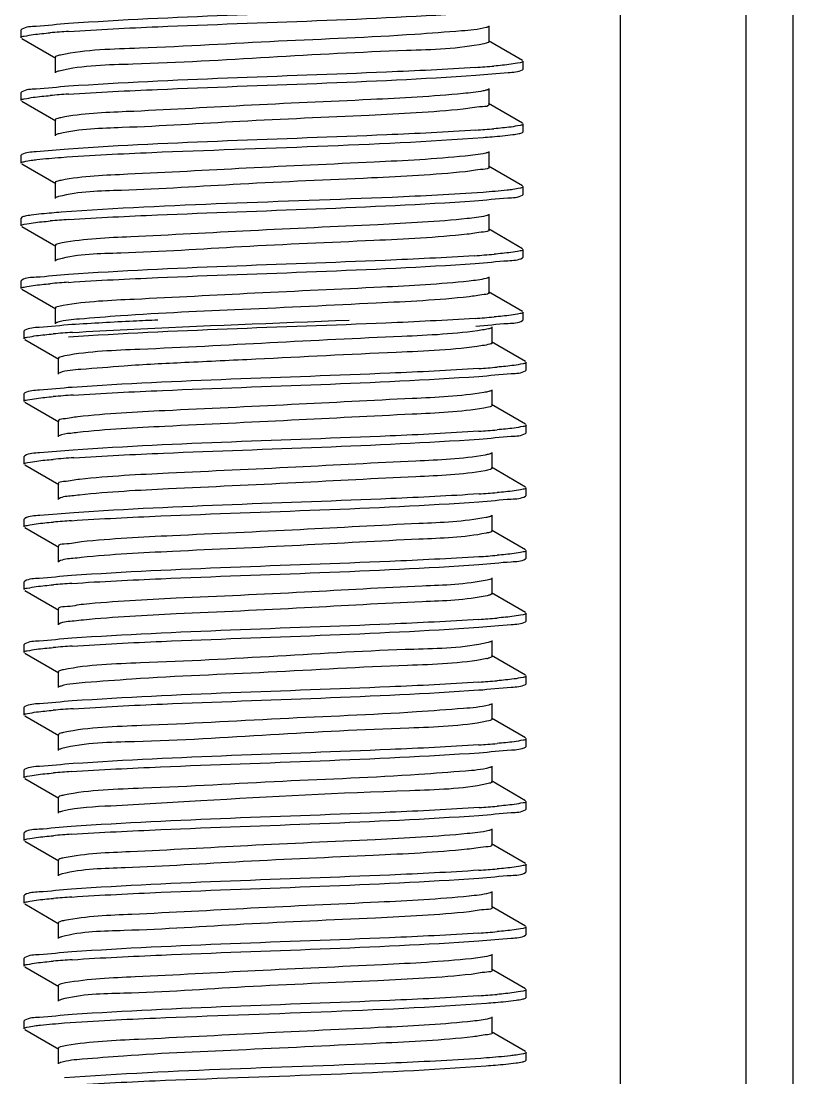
# Model space of a CAD drawing. Extents: x 27938 to 650306, y -92720 to 1524912.
# Drawn here: x 294528.9 to 294821.8, y 846219.4 to 846620.6 of the extents above; entities that cross this region are included whole.
import ezdxf

# ---------------------------------------------------------------- set-up
doc = ezdxf.new("R2010")
doc.units = 0
doc.header["$LTSCALE"] = 1000
doc.header["$MEASUREMENT"] = 0

msp = doc.modelspace()

# ---------------------------------------------------------------- linework, layer by layer
at = {"linetype": 'Continuous'}
for p, q in [((294756.27, 847691.77), (294756.27, 842950.74)), ((294803.9, 847691.77), (294803.9, 842950.74)), ((294821.76, 847691.77), (294821.76, 842950.74)), ((294529.09, 846617.53), (294528.86, 846617.27)), ((294528.86, 846614.29), (294528.86, 846617.27)), ((294528.86, 846614.29), (294528.86, 846617.27)), ((294706.48, 846612.81), (294706.48, 846618.76)), ((294529.09, 846614.03), (294542.01, 846606.55)), ((294719.14, 846605.63), (294706.22, 846613.11)), ((294705.36, 846612.18), (294704.47, 846611.97)), ((294541.75, 846606.85), (294541.75, 846600.9)), ((294719.37, 846602.39), (294719.37, 846605.37)), ((294719.37, 846602.39), (294719.37, 846605.37)), ((294719.14, 846602.13), (294719.37, 846602.39)), ((294529.09, 846593.72), (294528.86, 846593.46)), ((294528.86, 846590.48), (294528.86, 846593.46)), ((294528.86, 846590.48), (294528.86, 846593.46)), ((294706.48, 846588.99), (294706.48, 846594.95)), ((294529.09, 846590.22), (294542.01, 846582.74)), ((294719.14, 846581.81), (294706.22, 846589.3)), ((294541.75, 846583.04), (294541.75, 846577.09)), ((294719.37, 846578.58), (294719.37, 846581.55)), ((294719.14, 846578.31), (294719.37, 846578.58)), ((294529.09, 846569.91), (294528.86, 846569.65)), ((294528.86, 846566.67), (294528.86, 846569.65)), ((294528.86, 846566.67), (294528.86, 846569.65)), ((294706.48, 846565.18), (294706.48, 846571.13)), ((294529.09, 846566.41), (294542.01, 846558.93)), ((294719.14, 846558), (294706.22, 846565.48)), ((294541.75, 846559.23), (294541.75, 846553.27)), ((294719.37, 846554.76), (294719.37, 846557.74)), ((294719.37, 846554.76), (294719.37, 846557.74)), ((294719.14, 846554.5), (294719.37, 846554.76)), ((294529.09, 846546.09), (294528.86, 846545.83)), ((294528.86, 846542.86), (294528.86, 846545.83)), ((294528.86, 846542.86), (294528.86, 846545.83)), ((294706.48, 846541.37), (294706.48, 846547.32)), ((294529.09, 846542.6), (294542.01, 846535.11)), ((294719.14, 846534.19), (294706.22, 846541.67)), ((294541.75, 846535.42), (294541.75, 846529.46)), ((294719.37, 846530.95), (294719.37, 846533.93)), ((294719.37, 846530.95), (294719.37, 846533.93)), ((294719.14, 846530.69), (294719.37, 846530.95)), ((294529.09, 846522.28), (294528.86, 846522.02)), ((294528.86, 846519.04), (294528.86, 846522.02)), ((294528.86, 846519.04), (294528.86, 846522.02)), ((294706.48, 846517.56), (294706.48, 846523.51)), ((294529.09, 846518.78), (294542.01, 846511.3)), ((294719.14, 846510.37), (294706.22, 846517.86)), ((294541.75, 846511.6), (294541.75, 846505.65)), ((294719.37, 846507.14), (294719.37, 846510.11)), ((294719.37, 846507.14), (294719.37, 846510.11)), ((294707.67, 846498.5), (294707.67, 846504.46)), ((294719.14, 846506.88), (294719.37, 846507.14)), ((294530.28, 846503.23), (294530.05, 846502.97)), ((294530.05, 846499.99), (294530.05, 846502.97)), ((294530.05, 846499.99), (294530.05, 846502.97)), ((294530.28, 846499.73), (294543.2, 846492.25)), ((294720.33, 846491.32), (294707.41, 846498.81)), ((294542.94, 846492.55), (294542.94, 846486.6)), ((294720.56, 846488.09), (294720.56, 846491.06)), ((294720.56, 846488.09), (294720.56, 846491.06)), ((294543.53, 846487.05), (294543.2, 846486.9)), ((294720.33, 846487.83), (294720.56, 846488.09)), ((294707.67, 846474.69), (294707.67, 846480.64)), ((294530.28, 846479.42), (294530.05, 846479.16)), ((294530.05, 846476.18), (294530.05, 846479.16)), ((294530.05, 846476.18), (294530.05, 846479.16)), ((294530.28, 846475.92), (294543.2, 846468.44)), ((294720.33, 846467.51), (294707.41, 846474.99)), ((294542.94, 846468.74), (294542.94, 846462.78)), ((294720.33, 846464.01), (294720.56, 846464.27)), ((294720.56, 846464.27), (294720.56, 846467.25)), ((294720.56, 846464.27), (294720.56, 846467.25)), ((294707.67, 846450.88), (294707.67, 846456.83)), ((294530.28, 846455.6), (294530.05, 846455.34)), ((294530.05, 846452.37), (294530.05, 846455.34)), ((294530.05, 846452.37), (294530.05, 846455.34)), ((294530.28, 846452.11), (294543.2, 846444.62)), ((294720.33, 846443.7), (294707.41, 846451.18)), ((294542.94, 846444.93), (294542.94, 846438.97)), ((294720.33, 846440.2), (294720.56, 846440.46)), ((294720.56, 846440.46), (294720.56, 846443.44)), ((294720.56, 846440.46), (294720.56, 846443.44)), ((294707.67, 846427.07), (294707.67, 846433.02)), ((294530.28, 846431.79), (294530.05, 846431.53)), ((294530.05, 846428.55), (294530.05, 846431.53)), ((294530.05, 846428.55), (294530.05, 846431.53)), ((294530.28, 846428.29), (294543.2, 846420.81)), ((294720.33, 846419.88), (294707.41, 846427.37)), ((294542.94, 846421.11), (294542.94, 846415.16)), ((294720.33, 846416.39), (294720.56, 846416.65)), ((294720.56, 846416.65), (294720.56, 846419.62)), ((294720.56, 846416.65), (294720.56, 846419.62)), ((294530.28, 846407.98), (294530.05, 846407.72)), ((294707.67, 846403.25), (294707.67, 846409.21)), ((294530.05, 846404.74), (294530.05, 846407.72)), ((294530.05, 846404.74), (294530.05, 846407.72)), ((294530.28, 846404.48), (294543.2, 846397)), ((294720.33, 846396.07), (294707.41, 846403.55)), ((294542.94, 846397.3), (294542.94, 846391.35)), ((294720.33, 846392.57), (294720.56, 846392.83)), ((294720.56, 846392.83), (294720.56, 846395.81)), ((294720.56, 846392.83), (294720.56, 846395.81)), ((294530.28, 846384.17), (294530.05, 846383.91)), ((294530.05, 846380.93), (294530.05, 846383.91)), ((294530.05, 846380.93), (294530.05, 846383.91)), ((294707.67, 846379.44), (294707.67, 846385.39)), ((294530.28, 846380.67), (294543.2, 846373.19)), ((294720.33, 846372.26), (294707.41, 846379.74)), ((294542.94, 846373.49), (294542.94, 846367.53)), ((294720.56, 846369.02), (294720.56, 846372)), ((294720.56, 846369.02), (294720.56, 846372)), ((294720.33, 846368.76), (294720.56, 846369.02)), ((294530.28, 846360.35), (294530.05, 846360.09)), ((294530.05, 846357.12), (294530.05, 846360.09)), ((294530.05, 846357.12), (294530.05, 846360.09)), ((294707.67, 846355.63), (294707.67, 846361.58)), ((294530.28, 846356.85), (294543.2, 846349.37)), ((294720.33, 846348.45), (294707.41, 846355.93)), ((294706.37, 846354.95), (294705.63, 846354.78)), ((294542.94, 846349.67), (294542.94, 846343.72)), ((294720.56, 846345.21), (294720.56, 846348.19)), ((294720.56, 846345.21), (294720.56, 846348.19)), ((294720.33, 846344.95), (294720.56, 846345.21)), ((294530.28, 846336.54), (294530.05, 846336.28)), ((294530.05, 846333.3), (294530.05, 846336.28)), ((294530.05, 846333.3), (294530.05, 846336.28)), ((294707.67, 846331.81), (294707.67, 846337.77)), ((294530.28, 846333.04), (294543.2, 846325.56)), ((294720.33, 846324.63), (294707.41, 846332.12)), ((294706.65, 846331.22), (294705.67, 846330.98)), ((294542.94, 846325.86), (294542.94, 846319.91)), ((294720.56, 846321.4), (294720.56, 846324.37)), ((294720.56, 846321.4), (294720.56, 846324.37)), ((294720.33, 846321.14), (294720.56, 846321.4)), ((294530.28, 846312.73), (294530.05, 846312.47)), ((294530.05, 846309.49), (294530.05, 846312.47)), ((294530.05, 846309.49), (294530.05, 846312.47)), ((294707.67, 846308), (294707.67, 846313.95)), ((294530.28, 846309.23), (294543.2, 846301.75)), ((294720.33, 846300.82), (294707.41, 846308.3)), ((294542.94, 846302.05), (294542.94, 846296.1)), ((294720.56, 846297.58), (294720.56, 846300.56)), ((294720.56, 846297.58), (294720.56, 846300.56)), ((294720.33, 846297.32), (294720.56, 846297.58)), ((294530.28, 846288.91), (294530.05, 846288.65)), ((294530.05, 846285.68), (294530.05, 846288.65)), ((294530.05, 846285.68), (294530.05, 846288.65)), ((294707.67, 846284.19), (294707.67, 846290.14)), ((294530.28, 846285.42), (294543.2, 846277.93)), ((294720.33, 846277.01), (294707.41, 846284.49)), ((294542.94, 846278.24), (294542.94, 846272.28)), ((294720.56, 846273.77), (294720.56, 846276.75)), ((294720.33, 846273.51), (294720.56, 846273.77)), ((294530.28, 846265.1), (294530.05, 846264.84)), ((294530.05, 846261.86), (294530.05, 846264.84)), ((294530.05, 846261.86), (294530.05, 846264.84)), ((294707.67, 846260.38), (294707.67, 846266.33)), ((294530.28, 846261.6), (294543.2, 846254.12)), ((294720.33, 846253.2), (294707.41, 846260.68)), ((294542.94, 846254.42), (294542.94, 846248.47)), ((294720.56, 846249.96), (294720.56, 846252.93)), ((294720.56, 846249.96), (294720.56, 846252.93)), ((294720.33, 846249.7), (294720.56, 846249.96)), ((294530.28, 846241.29), (294530.05, 846241.03)), ((294530.05, 846238.05), (294530.05, 846241.03)), ((294530.05, 846238.05), (294530.05, 846241.03)), ((294707.67, 846236.56), (294707.67, 846242.52)), ((294530.28, 846237.79), (294543.2, 846230.31)), ((294720.33, 846229.38), (294707.41, 846236.86)), ((294542.94, 846230.61), (294542.94, 846224.66)), ((294720.56, 846226.15), (294720.56, 846229.12)), ((294720.56, 846226.15), (294720.56, 846229.12)), ((294720.33, 846225.88), (294720.56, 846226.15))]:
    msp.add_line(p, q, dxfattribs=at)
for centre, radius, start, end in [((294574.23, 846207.86), 409.72, 93.8311, 94.8034), ((294674.03, 847011.51), 409.43, 273.8314, 274.8049), ((294574.14, 846185.17), 408.59, 93.8387, 94.8036), ((294674.13, 846986.35), 408.07, 273.8418, 274.8039), ((294574.24, 846136.22), 409.92, 93.8298, 94.8034), ((294673.48, 846946.91), 416.29, 273.7844, 274.8062), ((294574.26, 846112.15), 410.18, 93.8281, 94.8033), ((294673.8, 846919.03), 412.21, 273.8119, 274.8058), ((294575.72, 846089.85), 413.44, 93.8035, 94.806), ((294675.16, 846897.9), 410.12, 273.8286, 274.8032), ((294576.08, 846061.51), 417.98, 93.7736, 94.806), ((294675.19, 846873.67), 409.71, 273.8314, 274.8033), ((294576.51, 846032.26), 423.44, 93.7393, 94.8049), ((294675.31, 846848.46), 408.3, 273.8406, 274.8036), ((294575.31, 846023.44), 408.39, 93.8392, 94.8043), ((294675.26, 846825.21), 408.86, 273.8369, 274.8034), ((294575.46, 845997.84), 410.18, 93.826, 94.8054), ((294675.18, 846802.36), 409.83, 273.8305, 274.8033), ((294575.7, 845970.91), 413.31, 93.8044, 94.806), ((294701.94, 846396.35), 18.14, 281.5383, 283.132), ((294675.16, 846778.84), 410.12, 273.8286, 274.8032), ((294576.06, 845942.61), 417.82, 93.7747, 94.806), ((294675.19, 846754.63), 409.73, 273.8312, 274.8033), ((294575.22, 845929.32), 407.26, 93.8482, 94.803), ((294675.44, 846727.75), 406.65, 273.8518, 274.8032), ((294575.31, 845904.42), 408.35, 93.8395, 94.8043), ((294675.26, 846706.1), 408.82, 273.8372, 274.8034), ((294575.45, 845878.86), 410.1, 93.8265, 94.8053), ((294675.19, 846683.28), 409.81, 273.8306, 274.8033), ((294575.7, 845851.97), 413.19, 93.8052, 94.806), ((294675.16, 846659.77), 410.12, 273.8286, 274.8032)]:
    msp.add_arc(centre, radius, start, end, dxfattribs=at)
for points, knots in [([(294701.21, 846626.8), (294689.93, 846626.03), (294638.49, 846623.56), (294586.98, 846622.37), (294546.88, 846619.64)], [0, 0, 0, 0, 0.219594, 1, 1, 1, 1]), ([(294546.85, 846616.66), (294558.13, 846617.43), (294609.64, 846619.91), (294661.21, 846621.1), (294701.38, 846623.83)], [0, 0, 0, 0, 0.219208, 1, 1, 1, 1]), ([(294546.88, 846619.64), (294542.76, 846619.36), (294536.99, 846618.56), (294530.7, 846618.45), (294529.09, 846617.53)], [0, 0, 0, 0, 0.690341, 1, 1, 1, 1]), ([(294705.36, 846618.13), (294702.33, 846617.29), (294693.21, 846616.64), (294667.04, 846614.57), (294626.15, 846613.14), (294581.47, 846610.33), (294553.64, 846609.73), (294543.83, 846607.71)], [0, 0, 0, 0, 0.058162, 0.168071, 0.487811, 0.814464, 1, 1, 1, 1]), ([(294706.22, 846618.46), (294706.1, 846618.39), (294705.82, 846618.27), (294705.53, 846618.18), (294705.36, 846618.13)], [0, 0, 0, 0, 0.42353, 1, 1, 1, 1]), ([(294528.86, 846614.29), (294528.86, 846614.73), (294531.15, 846615.01), (294532.31, 846615.33), (294533.46, 846615.48)], [0, 0, 0, 0, 0.271514, 1, 1, 1, 1]), ([(294706.47, 846612.81), (294706.47, 846612.67), (294706.03, 846612.36), (294705.64, 846612.26), (294705.36, 846612.18)], [0, 0, 0, 0, 0.319016, 1, 1, 1, 1]), ([(294704.47, 846611.97), (294694.85, 846609.95), (294667.44, 846609.32), (294623.1, 846606.87), (294579.28, 846604.15), (294552.4, 846603.82), (294543.28, 846601.63)], [0, 0, 0, 0, 0.182454, 0.505768, 0.82583, 1, 1, 1, 1]), ([(294543.83, 846607.71), (294543.31, 846607.6), (294542.69, 846607.46), (294541.76, 846607.08), (294541.76, 846606.85)], [0, 0, 0, 0, 0.705828, 1, 1, 1, 1]), ([(294719.37, 846605.37), (294719.37, 846604.93), (294717.1, 846604.65), (294715.95, 846604.34), (294714.8, 846604.19)], [0, 0, 0, 0, 0.271621, 1, 1, 1, 1]), ([(294543.28, 846601.63), (294543.02, 846601.57), (294542.59, 846601.45), (294542.17, 846601.29), (294542.02, 846601.2)], [0, 0, 0, 0, 0.592579, 1, 1, 1, 1]), ([(294701.38, 846603), (294690.11, 846602.23), (294638.59, 846599.75), (294587.02, 846598.56), (294546.85, 846595.83)], [0, 0, 0, 0, 0.219216, 1, 1, 1, 1]), ([(294701.48, 846600.03), (294705.56, 846600.31), (294711.3, 846601.1), (294717.54, 846601.21), (294719.14, 846602.13)], [0, 0, 0, 0, 0.690201, 1, 1, 1, 1]), ([(294546.78, 846592.84), (294558.07, 846593.61), (294609.63, 846596.1), (294661.26, 846597.29), (294701.48, 846600.03)], [0, 0, 0, 0, 0.219139, 1, 1, 1, 1]), ([(294546.85, 846595.83), (294542.74, 846595.55), (294536.98, 846594.75), (294530.69, 846594.64), (294529.09, 846593.72)], [0, 0, 0, 0, 0.690313, 1, 1, 1, 1]), ([(294696.66, 846593.08), (294685.02, 846591.95), (294657.21, 846590.52), (294614.54, 846588.69), (294575.37, 846586.35), (294552.07, 846585.56), (294543.91, 846583.91)], [0, 0, 0, 0, 0.229419, 0.545629, 0.836777, 1, 1, 1, 1]), ([(294705.61, 846594.4), (294705.17, 846594.26), (294702.22, 846593.61), (294699.21, 846593.33), (294696.66, 846593.08)], [0, 0, 0, 0, 0.153018, 1, 1, 1, 1]), ([(294706.22, 846594.65), (294706.13, 846594.6), (294705.93, 846594.51), (294705.73, 846594.43), (294705.61, 846594.4)], [0, 0, 0, 0, 0.437488, 1, 1, 1, 1]), ([(294528.86, 846590.48), (294528.86, 846590.91), (294531.14, 846591.2), (294532.29, 846591.51), (294533.44, 846591.66)], [0, 0, 0, 0, 0.271573, 1, 1, 1, 1]), ([(294706.47, 846588.99), (294706.48, 846588.11), (294701.4, 846588.12), (294699.11, 846587.36), (294696.66, 846587.12)], [0, 0, 0, 0, 0.264916, 1, 1, 1, 1]), ([(294696.66, 846587.12), (294684.81, 846585.97), (294656.54, 846584.52), (294613.33, 846582.74), (294574.24, 846580.18), (294551.12, 846579.68), (294543.32, 846577.83)], [0, 0, 0, 0, 0.2326, 0.552547, 0.843546, 1, 1, 1, 1]), ([(294543.91, 846583.91), (294543.37, 846583.8), (294542.73, 846583.65), (294541.76, 846583.27), (294541.76, 846583.04)], [0, 0, 0, 0, 0.7068, 1, 1, 1, 1]), ([(294719.37, 846581.55), (294719.37, 846581.12), (294717.1, 846580.83), (294715.95, 846580.52), (294714.8, 846580.37)], [0, 0, 0, 0, 0.27162, 1, 1, 1, 1]), ([(294543.32, 846577.83), (294543.05, 846577.76), (294542.61, 846577.65), (294542.18, 846577.48), (294542.02, 846577.39)], [0, 0, 0, 0, 0.593817, 1, 1, 1, 1]), ([(294701.48, 846579.19), (294690.19, 846578.42), (294638.63, 846575.94), (294587, 846574.75), (294546.78, 846572.01)], [0, 0, 0, 0, 0.219057, 1, 1, 1, 1]), ([(294704.16, 846576.4), (294705.32, 846576.49), (294709.1, 846576.79), (294712.88, 846577.12), (294715.48, 846577.49)], [0, 0, 0, 0, 0.307408, 1, 1, 1, 1]), ([(294715.48, 846577.49), (294716.28, 846577.6), (294717.5, 846577.81), (294718.75, 846578.09), (294719.14, 846578.31)], [0, 0, 0, 0, 0.643328, 1, 1, 1, 1]), ([(294544, 846568.84), (294555.47, 846569.68), (294608.86, 846572.28), (294662.32, 846573.33), (294704.16, 846576.4)], [0, 0, 0, 0, 0.215175, 1, 1, 1, 1]), ([(294546.78, 846572.01), (294542.69, 846571.73), (294536.95, 846570.93), (294530.69, 846570.82), (294529.09, 846569.91)], [0, 0, 0, 0, 0.690243, 1, 1, 1, 1]), ([(294532.72, 846567.75), (294533.44, 846567.85), (294537.19, 846568.31), (294540.95, 846568.61), (294544, 846568.84)], [0, 0, 0, 0, 0.191294, 1, 1, 1, 1]), ([(294697.43, 846569.34), (294685.93, 846568.18), (294658.2, 846566.76), (294615.46, 846564.91), (294575.93, 846562.57), (294552.32, 846561.76), (294544.01, 846560.12)], [0, 0, 0, 0, 0.225655, 0.541544, 0.834585, 1, 1, 1, 1]), ([(294706.22, 846570.83), (294705.9, 846570.65), (294702.99, 846569.86), (294700.03, 846569.6), (294697.43, 846569.34)], [0, 0, 0, 0, 0.123706, 1, 1, 1, 1]), ([(294528.86, 846566.67), (294528.86, 846567.04), (294530.76, 846567.36), (294531.75, 846567.61), (294532.72, 846567.75)], [0, 0, 0, 0, 0.274517, 1, 1, 1, 1]), ([(294706.48, 846565.18), (294706.48, 846564.36), (294701.82, 846564.3), (294699.69, 846563.62), (294697.43, 846563.39)], [0, 0, 0, 0, 0.265544, 1, 1, 1, 1]), ([(294697.43, 846563.39), (294685.61, 846562.19), (294657.16, 846560.74), (294613.57, 846558.98), (294574.16, 846556.27), (294550.83, 846555.94), (294543.1, 846553.96)], [0, 0, 0, 0, 0.230626, 0.552451, 0.845297, 1, 1, 1, 1]), ([(294544.01, 846560.12), (294543.44, 846560), (294542.78, 846559.85), (294541.76, 846559.47), (294541.76, 846559.23)], [0, 0, 0, 0, 0.707997, 1, 1, 1, 1]), ([(294715.48, 846556.65), (294714.76, 846556.55), (294711, 846556.09), (294707.22, 846555.79), (294704.16, 846555.57)], [0, 0, 0, 0, 0.191405, 1, 1, 1, 1]), ([(294719.37, 846557.74), (294719.37, 846557.37), (294717.46, 846557.05), (294716.46, 846556.79), (294715.48, 846556.65)], [0, 0, 0, 0, 0.27438, 1, 1, 1, 1]), ([(294543.1, 846553.96), (294542.88, 846553.91), (294542.51, 846553.8), (294542.15, 846553.66), (294542.02, 846553.58)], [0, 0, 0, 0, 0.585637, 1, 1, 1, 1]), ([(294704.16, 846555.57), (294692.67, 846554.73), (294639.28, 846552.12), (294585.82, 846551.07), (294544, 846548)], [0, 0, 0, 0, 0.215463, 1, 1, 1, 1]), ([(294700.96, 846552.37), (294705.17, 846552.65), (294711.07, 846553.47), (294717.5, 846553.56), (294719.14, 846554.5)], [0, 0, 0, 0, 0.69075, 1, 1, 1, 1]), ([(294546.86, 846545.22), (294558.09, 846545.99), (294609.45, 846548.46), (294660.88, 846549.67), (294700.96, 846552.37)], [0, 0, 0, 0, 0.218807, 1, 1, 1, 1]), ([(294532.72, 846546.92), (294531.93, 846546.8), (294530.72, 846546.59), (294529.48, 846546.32), (294529.09, 846546.09)], [0, 0, 0, 0, 0.64305, 1, 1, 1, 1]), ([(294544, 846548), (294542.84, 846547.91), (294539.08, 846547.62), (294535.31, 846547.28), (294532.72, 846546.92)], [0, 0, 0, 0, 0.307527, 1, 1, 1, 1]), ([(294698.17, 846545.6), (294686.9, 846544.42), (294659.45, 846543.02), (294616.86, 846541.14), (294576.96, 846538.87), (294552.97, 846537.95), (294544.38, 846536.37)], [0, 0, 0, 0, 0.220681, 0.534812, 0.829794, 1, 1, 1, 1]), ([(294706.22, 846547.02), (294705.92, 846546.85), (294703.26, 846546.1), (294700.54, 846545.85), (294698.17, 846545.6)], [0, 0, 0, 0, 0.125952, 1, 1, 1, 1]), ([(294528.86, 846542.86), (294528.86, 846543.29), (294531.15, 846543.58), (294532.31, 846543.89), (294533.46, 846544.04)], [0, 0, 0, 0, 0.271502, 1, 1, 1, 1]), ([(294706.48, 846541.37), (294706.48, 846540.61), (294702.22, 846540.49), (294700.25, 846539.87), (294698.17, 846539.65)], [0, 0, 0, 0, 0.266345, 1, 1, 1, 1]), ([(294544.38, 846536.37), (294543.71, 846536.25), (294542.97, 846536.08), (294541.76, 846535.69), (294541.76, 846535.42)], [0, 0, 0, 0, 0.71244, 1, 1, 1, 1]), ([(294698.17, 846539.65), (294686.4, 846538.41), (294657.81, 846536.96), (294613.89, 846535.21), (294574.16, 846532.37), (294550.6, 846532.21), (294542.93, 846530.1)], [0, 0, 0, 0, 0.228367, 0.551843, 0.846598, 1, 1, 1, 1]), ([(294719.37, 846533.93), (294719.37, 846533.49), (294717.07, 846533.21), (294715.91, 846532.89), (294714.75, 846532.74)], [0, 0, 0, 0, 0.271396, 1, 1, 1, 1]), ([(294542.93, 846530.1), (294542.75, 846530.05), (294542.44, 846529.96), (294542.14, 846529.83), (294542.02, 846529.76)], [0, 0, 0, 0, 0.578205, 1, 1, 1, 1]), ([(294700.96, 846531.53), (294689.66, 846530.77), (294638.29, 846528.3), (294586.87, 846527.11), (294546.86, 846524.39)], [0, 0, 0, 0, 0.220215, 1, 1, 1, 1]), ([(294546.88, 846521.41), (294558.14, 846522.18), (294609.58, 846524.66), (294661.08, 846525.85), (294701.21, 846528.57)], [0, 0, 0, 0, 0.219095, 1, 1, 1, 1]), ([(294701.21, 846528.57), (294705.36, 846528.85), (294711.18, 846529.66), (294717.52, 846529.76), (294719.14, 846530.69)], [0, 0, 0, 0, 0.690494, 1, 1, 1, 1]), ([(294546.86, 846524.39), (294542.75, 846524.11), (294536.98, 846523.31), (294530.7, 846523.2), (294529.09, 846522.28)], [0, 0, 0, 0, 0.690325, 1, 1, 1, 1]), ([(294698.88, 846521.87), (294687.86, 846520.66), (294660.71, 846519.28), (294618.32, 846517.37), (294578.06, 846515.16), (294553.7, 846514.15), (294544.81, 846512.64)], [0, 0, 0, 0, 0.215579, 0.527777, 0.824697, 1, 1, 1, 1]), ([(294706.22, 846523.21), (294705.94, 846523.05), (294703.52, 846522.34), (294701.04, 846522.11), (294698.88, 846521.87)], [0, 0, 0, 0, 0.128341, 1, 1, 1, 1]), ([(294528.86, 846519.04), (294528.86, 846519.48), (294531.16, 846519.76), (294532.31, 846520.08), (294533.47, 846520.23)], [0, 0, 0, 0, 0.27149, 1, 1, 1, 1]), ([(294706.48, 846517.56), (294706.48, 846516.86), (294702.6, 846516.68), (294700.78, 846516.12), (294698.88, 846515.92)], [0, 0, 0, 0, 0.267239, 1, 1, 1, 1]), ([(294544.81, 846512.64), (294544.04, 846512.51), (294543.19, 846512.31), (294541.76, 846511.91), (294541.76, 846511.6)], [0, 0, 0, 0, 0.716487, 1, 1, 1, 1]), ([(294698.88, 846515.92), (294687.18, 846514.63), (294658.46, 846513.26), (294614.36, 846511.07), (294576.72, 846509.56), (294553.44, 846507.65), (294545.44, 846507.02), (294542.79, 846506.25)], [0, 0, 0, 0, 0.225842, 0.550753, 0.847452, 0.947141, 1, 1, 1, 1]), ([(294719.37, 846510.11), (294719.37, 846509.68), (294717.09, 846509.4), (294715.94, 846509.08), (294714.79, 846508.93)], [0, 0, 0, 0, 0.271545, 1, 1, 1, 1]), ([(294548.09, 846505.34), (294543.97, 846505.06), (294538.19, 846504.26), (294531.89, 846504.15), (294530.28, 846503.23)], [0, 0, 0, 0, 0.69038, 1, 1, 1, 1]), ([(294542.79, 846506.25), (294542.64, 846506.21), (294542.38, 846506.12), (294542.12, 846506.01), (294542.02, 846505.95)], [0, 0, 0, 0, 0.571482, 1, 1, 1, 1]), ([(294701.21, 846507.73), (294689.92, 846506.97), (294638.48, 846504.5), (294586.98, 846503.3), (294546.88, 846500.58)], [0, 0, 0, 0, 0.21961, 1, 1, 1, 1]), ([(294580.79, 846507.08), (294577.68, 846506.94), (294566.77, 846506.43), (294555.87, 846505.87), (294548.09, 846505.34)], [0, 0, 0, 0, 0.285814, 1, 1, 1, 1]), ([(294548.29, 846502.38), (294555.22, 846502.84), (294590.25, 846504.7), (294625.3, 846505.91), (294653.42, 846507.08)], [0, 0, 0, 0, 0.197909, 1, 1, 1, 1]), ([(294701.38, 846504.77), (294705.49, 846505.05), (294711.25, 846505.85), (294717.54, 846505.96), (294719.14, 846506.88)], [0, 0, 0, 0, 0.690311, 1, 1, 1, 1]), ([(294530.05, 846499.99), (294530.05, 846500.43), (294532.34, 846500.71), (294533.49, 846501.02), (294534.64, 846501.17)], [0, 0, 0, 0, 0.271503, 1, 1, 1, 1]), ([(294704.03, 846503.33), (294693.91, 846501.74), (294666.86, 846500.63), (294623.47, 846498.47), (294580.88, 846496.1), (294554.79, 846495.25), (294545.45, 846493.49)], [0, 0, 0, 0, 0.193419, 0.509669, 0.820525, 1, 1, 1, 1]), ([(294707.4, 846504.16), (294707.04, 846503.94), (294705.89, 846503.65), (294704.76, 846503.44), (294704.03, 846503.33)], [0, 0, 0, 0, 0.365805, 1, 1, 1, 1]), ([(294704.03, 846497.37), (294693.2, 846495.68), (294664.38, 846494.6), (294626.71, 846492.61), (294592.29, 846490.98), (294570.07, 846489.94), (294554.38, 846488.45), (294546.04, 846488.02), (294543.53, 846487.05)], [0, 0, 0, 0, 0.204493, 0.536108, 0.703957, 0.847329, 0.949842, 1, 1, 1, 1]), ([(294707.67, 846498.5), (294707.66, 846498.15), (294705.92, 846497.75), (294704.95, 846497.52), (294704.03, 846497.37)], [0, 0, 0, 0, 0.279396, 1, 1, 1, 1]), ([(294545.45, 846493.49), (294544.81, 846493.37), (294544.1, 846493.2), (294542.94, 846492.81), (294542.94, 846492.55)], [0, 0, 0, 0, 0.711689, 1, 1, 1, 1]), ([(294702.55, 846488.69), (294691.3, 846487.93), (294639.88, 846485.45), (294588.4, 846484.25), (294548.29, 846481.54)], [0, 0, 0, 0, 0.219009, 1, 1, 1, 1]), ([(294720.56, 846491.06), (294720.56, 846490.63), (294718.26, 846490.34), (294717.11, 846490.03), (294715.95, 846489.88)], [0, 0, 0, 0, 0.271487, 1, 1, 1, 1]), ([(294548.57, 846478.58), (294559.87, 846479.34), (294611.2, 846481.81), (294662.6, 846483), (294702.57, 846485.72)], [0, 0, 0, 0, 0.220461, 1, 1, 1, 1]), ([(294702.57, 846485.72), (294706.68, 846486), (294712.44, 846486.8), (294718.73, 846486.9), (294720.33, 846487.83)], [0, 0, 0, 0, 0.690295, 1, 1, 1, 1]), ([(294548.29, 846481.54), (294544.12, 846481.26), (294538.28, 846480.45), (294531.9, 846480.35), (294530.28, 846479.42)], [0, 0, 0, 0, 0.690587, 1, 1, 1, 1]), ([(294707.4, 846480.34), (294707.08, 846480.16), (294706.1, 846479.89), (294705.12, 846479.69), (294704.5, 846479.59)], [0, 0, 0, 0, 0.371889, 1, 1, 1, 1]), ([(294530.05, 846476.18), (294530.05, 846476.62), (294532.37, 846476.9), (294533.53, 846477.22), (294534.7, 846477.37)], [0, 0, 0, 0, 0.271316, 1, 1, 1, 1]), ([(294704.5, 846479.59), (294695.54, 846478.09), (294671.08, 846477.06), (294630.74, 846474.87), (294588.39, 846472.94), (294561.33, 846471.58), (294550.37, 846470.36)], [0, 0, 0, 0, 0.176567, 0.473968, 0.785687, 1, 1, 1, 1]), ([(294704.5, 846473.64), (294695.54, 846472.13), (294671.08, 846471.11), (294630.74, 846468.92), (294588.39, 846466.99), (294561.33, 846465.62), (294550.37, 846464.41)], [0, 0, 0, 0, 0.176567, 0.473968, 0.785687, 1, 1, 1, 1]), ([(294707.67, 846474.69), (294707.66, 846474.37), (294706.17, 846473.98), (294705.3, 846473.77), (294704.5, 846473.64)], [0, 0, 0, 0, 0.282619, 1, 1, 1, 1]), ([(294550.37, 846470.36), (294548.51, 846470.15), (294546.73, 846469.61), (294542.94, 846469.42), (294542.94, 846468.74)], [0, 0, 0, 0, 0.732504, 1, 1, 1, 1]), ([(294550.37, 846464.41), (294549.47, 846464.31), (294547.09, 846463.95), (294544.53, 846463.85), (294543.2, 846463.09)], [0, 0, 0, 0, 0.371135, 1, 1, 1, 1]), ([(294702.57, 846464.88), (294691.36, 846464.12), (294640.02, 846461.65), (294588.63, 846460.44), (294548.57, 846457.75)], [0, 0, 0, 0, 0.218674, 1, 1, 1, 1]), ([(294720.56, 846467.25), (294720.56, 846466.82), (294718.27, 846466.53), (294717.11, 846466.22), (294715.96, 846466.07)], [0, 0, 0, 0, 0.271508, 1, 1, 1, 1]), ([(294548.89, 846454.79), (294560.22, 846455.55), (294611.47, 846458), (294662.79, 846459.19), (294702.65, 846461.91)], [0, 0, 0, 0, 0.22129, 1, 1, 1, 1]), ([(294702.65, 846461.91), (294706.74, 846462.19), (294712.48, 846462.98), (294718.73, 846463.1), (294720.33, 846464.01)], [0, 0, 0, 0, 0.690211, 1, 1, 1, 1]), ([(294548.57, 846457.75), (294544.33, 846457.46), (294538.4, 846456.64), (294531.93, 846456.55), (294530.28, 846455.6)], [0, 0, 0, 0, 0.690864, 1, 1, 1, 1]), ([(294707.4, 846456.53), (294707.12, 846456.37), (294706.29, 846456.12), (294705.46, 846455.95), (294704.94, 846455.85)], [0, 0, 0, 0, 0.378691, 1, 1, 1, 1]), ([(294530.05, 846452.37), (294530.05, 846452.81), (294532.41, 846453.09), (294533.59, 846453.41), (294534.77, 846453.56)], [0, 0, 0, 0, 0.271062, 1, 1, 1, 1]), ([(294704.94, 846455.85), (294696.27, 846454.29), (294672.19, 846453.35), (294632.2, 846451.1), (294589.66, 846449.21), (294562.28, 846447.81), (294551.07, 846446.62)], [0, 0, 0, 0, 0.171474, 0.466939, 0.780589, 1, 1, 1, 1]), ([(294704.94, 846449.9), (294696.27, 846448.34), (294672.19, 846447.4), (294632.2, 846445.15), (294589.66, 846443.25), (294562.28, 846441.86), (294551.07, 846440.67)], [0, 0, 0, 0, 0.171474, 0.466939, 0.780589, 1, 1, 1, 1]), ([(294707.66, 846450.88), (294707.66, 846450.6), (294706.4, 846450.2), (294705.63, 846450.02), (294704.94, 846449.9)], [0, 0, 0, 0, 0.286481, 1, 1, 1, 1]), ([(294551.07, 846446.62), (294549.04, 846446.41), (294547.11, 846445.81), (294542.94, 846445.67), (294542.94, 846444.93)], [0, 0, 0, 0, 0.733441, 1, 1, 1, 1]), ([(294551.07, 846440.67), (294550.08, 846440.56), (294547.48, 846440.18), (294544.65, 846440.11), (294543.2, 846439.27)], [0, 0, 0, 0, 0.373237, 1, 1, 1, 1]), ([(294702.65, 846441.08), (294691.49, 846440.31), (294640.23, 846437.84), (294588.92, 846436.62), (294548.89, 846433.96)], [0, 0, 0, 0, 0.218156, 1, 1, 1, 1]), ([(294702.62, 846438.1), (294706.72, 846438.38), (294712.47, 846439.17), (294718.73, 846439.28), (294720.33, 846440.2)], [0, 0, 0, 0, 0.690244, 1, 1, 1, 1]), ([(294720.56, 846443.44), (294720.56, 846443.01), (294718.28, 846442.72), (294717.13, 846442.41), (294715.98, 846442.26)], [0, 0, 0, 0, 0.271591, 1, 1, 1, 1]), ([(294547.97, 846430.92), (294559.25, 846431.69), (294610.8, 846434.17), (294662.41, 846435.36), (294702.62, 846438.1)], [0, 0, 0, 0, 0.219098, 1, 1, 1, 1]), ([(294548.89, 846433.96), (294544.58, 846433.67), (294538.54, 846432.83), (294531.96, 846432.75), (294530.28, 846431.79)], [0, 0, 0, 0, 0.691174, 1, 1, 1, 1]), ([(294705.35, 846432.12), (294696.97, 846430.48), (294673.28, 846429.65), (294633.65, 846427.33), (294590.93, 846425.47), (294563.25, 846424.05), (294551.8, 846422.89)], [0, 0, 0, 0, 0.166363, 0.459884, 0.775471, 1, 1, 1, 1]), ([(294707.4, 846432.72), (294707.16, 846432.58), (294706.47, 846432.36), (294705.78, 846432.2), (294705.35, 846432.12)], [0, 0, 0, 0, 0.386332, 1, 1, 1, 1]), ([(294530.05, 846428.55), (294530.05, 846428.98), (294532.32, 846429.27), (294533.47, 846429.58), (294534.61, 846429.73)], [0, 0, 0, 0, 0.27163, 1, 1, 1, 1]), ([(294705.35, 846426.16), (294696.97, 846424.53), (294673.28, 846423.7), (294633.65, 846421.37), (294590.93, 846419.52), (294563.25, 846418.1), (294551.8, 846416.93)], [0, 0, 0, 0, 0.166363, 0.459884, 0.775471, 1, 1, 1, 1]), ([(294707.66, 846427.07), (294707.66, 846426.82), (294706.61, 846426.43), (294705.93, 846426.28), (294705.35, 846426.16)], [0, 0, 0, 0, 0.291155, 1, 1, 1, 1]), ([(294551.8, 846422.89), (294549.59, 846422.66), (294547.5, 846421.99), (294542.94, 846421.92), (294542.95, 846421.11)], [0, 0, 0, 0, 0.734279, 1, 1, 1, 1]), ([(294551.8, 846416.93), (294550.71, 846416.82), (294547.87, 846416.41), (294544.78, 846416.37), (294543.2, 846415.46)], [0, 0, 0, 0, 0.37517, 1, 1, 1, 1]), ([(294702.62, 846417.26), (294691.34, 846416.49), (294639.79, 846414.01), (294588.17, 846412.82), (294547.97, 846410.08)], [0, 0, 0, 0, 0.219155, 1, 1, 1, 1]), ([(294702.56, 846414.28), (294706.67, 846414.56), (294712.44, 846415.36), (294718.72, 846415.47), (294720.33, 846416.39)], [0, 0, 0, 0, 0.690303, 1, 1, 1, 1]), ([(294720.56, 846419.62), (294720.56, 846419.19), (294718.27, 846418.91), (294717.12, 846418.59), (294715.97, 846418.44)], [0, 0, 0, 0, 0.271553, 1, 1, 1, 1]), ([(294548.09, 846407.11), (294559.37, 846407.88), (294610.86, 846410.36), (294662.41, 846411.55), (294702.56, 846414.28)], [0, 0, 0, 0, 0.219327, 1, 1, 1, 1]), ([(294547.97, 846410.08), (294543.87, 846409.8), (294538.13, 846409.01), (294531.88, 846408.9), (294530.28, 846407.98)], [0, 0, 0, 0, 0.690244, 1, 1, 1, 1]), ([(294705.72, 846408.38), (294697.65, 846406.66), (294674.35, 846405.96), (294635.11, 846403.55), (294592.22, 846401.73), (294564.25, 846400.3), (294552.56, 846399.15)], [0, 0, 0, 0, 0.16123, 0.452798, 0.770329, 1, 1, 1, 1]), ([(294707.4, 846408.9), (294707.2, 846408.79), (294706.64, 846408.59), (294706.07, 846408.45), (294705.72, 846408.38)], [0, 0, 0, 0, 0.394958, 1, 1, 1, 1]), ([(294530.05, 846404.74), (294530.05, 846405.17), (294532.32, 846405.46), (294533.47, 846405.77), (294534.62, 846405.92)], [0, 0, 0, 0, 0.27161, 1, 1, 1, 1]), ([(294705.72, 846402.43), (294697.65, 846400.71), (294674.35, 846400.01), (294635.11, 846397.6), (294592.22, 846395.78), (294564.25, 846394.34), (294552.56, 846393.2)], [0, 0, 0, 0, 0.16123, 0.452798, 0.770329, 1, 1, 1, 1]), ([(294707.66, 846403.25), (294707.66, 846403.04), (294706.8, 846402.67), (294706.21, 846402.53), (294705.72, 846402.43)], [0, 0, 0, 0, 0.296864, 1, 1, 1, 1]), ([(294552.56, 846399.15), (294550.16, 846398.91), (294547.91, 846398.18), (294542.94, 846398.17), (294542.95, 846397.3)], [0, 0, 0, 0, 0.734941, 1, 1, 1, 1]), ([(294552.56, 846393.2), (294551.38, 846393.08), (294548.28, 846392.64), (294544.91, 846392.64), (294543.2, 846391.65)], [0, 0, 0, 0, 0.376916, 1, 1, 1, 1]), ([(294702.56, 846393.44), (294691.29, 846392.68), (294639.8, 846390.2), (294588.24, 846389), (294548.09, 846386.28)], [0, 0, 0, 0, 0.219173, 1, 1, 1, 1]), ([(294702.55, 846390.47), (294706.66, 846390.75), (294712.43, 846391.54), (294718.72, 846391.65), (294720.33, 846392.57)], [0, 0, 0, 0, 0.690321, 1, 1, 1, 1]), ([(294720.56, 846395.81), (294720.56, 846395.38), (294718.27, 846395.09), (294717.11, 846394.78), (294715.95, 846394.63)], [0, 0, 0, 0, 0.271502, 1, 1, 1, 1]), ([(294548.28, 846383.31), (294559.57, 846384.08), (294610.99, 846386.55), (294662.47, 846387.74), (294702.55, 846390.47)], [0, 0, 0, 0, 0.219774, 1, 1, 1, 1]), ([(294548.09, 846386.28), (294543.96, 846386), (294538.19, 846385.19), (294531.89, 846385.09), (294530.28, 846384.17)], [0, 0, 0, 0, 0.690375, 1, 1, 1, 1]), ([(294706.06, 846384.64), (294696.88, 846382.49), (294669.97, 846382.11), (294626.13, 846379.43), (294581.87, 846376.97), (294554.53, 846376.33), (294544.94, 846374.32)], [0, 0, 0, 0, 0.175258, 0.495335, 0.818042, 1, 1, 1, 1]), ([(294707.4, 846385.09), (294707.24, 846385), (294706.79, 846384.83), (294706.34, 846384.71), (294706.06, 846384.64)], [0, 0, 0, 0, 0.404749, 1, 1, 1, 1]), ([(294530.05, 846380.93), (294530.05, 846381.36), (294532.34, 846381.65), (294533.49, 846381.96), (294534.64, 846382.11)], [0, 0, 0, 0, 0.271508, 1, 1, 1, 1]), ([(294705.57, 846378.58), (294695.72, 846376.56), (294667.82, 846375.95), (294623.06, 846373.14), (294582.15, 846371.72), (294556.05, 846369.63), (294546.98, 846369), (294544, 846368.14)], [0, 0, 0, 0, 0.186159, 0.513431, 0.833084, 0.942545, 1, 1, 1, 1]), ([(294707.66, 846379.44), (294707.66, 846379.26), (294706.98, 846378.91), (294706.47, 846378.79), (294706.06, 846378.69)], [0, 0, 0, 0, 0.303897, 1, 1, 1, 1]), ([(294544.94, 846374.32), (294544.44, 846374.22), (294543.83, 846374.08), (294542.95, 846373.7), (294542.95, 846373.49)], [0, 0, 0, 0, 0.704936, 1, 1, 1, 1]), ([(294720.56, 846372), (294720.56, 846371.56), (294718.26, 846371.28), (294717.11, 846370.97), (294715.95, 846370.82)], [0, 0, 0, 0, 0.271487, 1, 1, 1, 1]), ([(294544, 846368.14), (294543.84, 846368.1), (294543.57, 846368.01), (294543.31, 846367.9), (294543.2, 846367.84)], [0, 0, 0, 0, 0.573147, 1, 1, 1, 1]), ([(294702.55, 846369.63), (294691.3, 846368.86), (294639.88, 846366.39), (294588.39, 846365.19), (294548.28, 846362.48)], [0, 0, 0, 0, 0.219017, 1, 1, 1, 1]), ([(294702.57, 846366.65), (294706.68, 846366.93), (294712.44, 846367.73), (294718.73, 846367.84), (294720.33, 846368.76)], [0, 0, 0, 0, 0.690296, 1, 1, 1, 1]), ([(294548.56, 846359.52), (294559.86, 846360.28), (294611.2, 846362.74), (294662.6, 846363.94), (294702.57, 846366.65)], [0, 0, 0, 0, 0.220437, 1, 1, 1, 1]), ([(294548.28, 846362.48), (294544.11, 846362.19), (294538.27, 846361.38), (294531.9, 846361.29), (294530.28, 846360.35)], [0, 0, 0, 0, 0.690579, 1, 1, 1, 1]), ([(294706.37, 846360.91), (294703.25, 846360.09), (294693.99, 846359.4), (294667.67, 846357.39), (294626.85, 846355.93), (294582.35, 846353.14), (294554.7, 846352.54), (294544.98, 846350.52)], [0, 0, 0, 0, 0.059883, 0.170869, 0.490784, 0.815924, 1, 1, 1, 1]), ([(294707.4, 846361.28), (294707.27, 846361.2), (294706.93, 846361.06), (294706.58, 846360.96), (294706.37, 846360.91)], [0, 0, 0, 0, 0.415919, 1, 1, 1, 1]), ([(294530.05, 846357.12), (294530.05, 846357.55), (294532.36, 846357.84), (294533.53, 846358.15), (294534.69, 846358.3)], [0, 0, 0, 0, 0.271323, 1, 1, 1, 1]), ([(294705.63, 846354.78), (294695.93, 846352.77), (294668.34, 846352.12), (294623.8, 846349.7), (294580.04, 846346.86), (294553.23, 846346.7), (294544.28, 846344.4)], [0, 0, 0, 0, 0.183768, 0.508585, 0.828555, 1, 1, 1, 1]), ([(294707.66, 846355.63), (294707.66, 846355.47), (294707.13, 846355.15), (294706.7, 846355.04), (294706.37, 846354.95)], [0, 0, 0, 0, 0.312635, 1, 1, 1, 1]), ([(294544.98, 846350.52), (294544.47, 846350.41), (294543.86, 846350.27), (294542.95, 846349.9), (294542.95, 846349.67)], [0, 0, 0, 0, 0.705352, 1, 1, 1, 1]), ([(294720.56, 846348.19), (294720.56, 846347.75), (294718.27, 846347.47), (294717.11, 846347.15), (294715.96, 846347)], [0, 0, 0, 0, 0.271507, 1, 1, 1, 1]), ([(294544.28, 846344.4), (294544.06, 846344.35), (294543.7, 846344.24), (294543.34, 846344.1), (294543.2, 846344.02)], [0, 0, 0, 0, 0.58569, 1, 1, 1, 1]), ([(294702.57, 846345.82), (294691.36, 846345.06), (294640.02, 846342.58), (294588.62, 846341.37), (294548.56, 846338.68)], [0, 0, 0, 0, 0.218687, 1, 1, 1, 1]), ([(294702.75, 846342.85), (294706.82, 846343.13), (294712.53, 846343.92), (294718.74, 846344.04), (294720.33, 846344.95)], [0, 0, 0, 0, 0.690104, 1, 1, 1, 1]), ([(294547.89, 846335.66), (294559.18, 846336.43), (294610.8, 846338.92), (294662.49, 846340.1), (294702.75, 846342.85)], [0, 0, 0, 0, 0.219037, 1, 1, 1, 1]), ([(294548.56, 846338.68), (294544.32, 846338.4), (294538.39, 846337.58), (294531.93, 846337.49), (294530.28, 846336.54)], [0, 0, 0, 0, 0.690854, 1, 1, 1, 1]), ([(294706.65, 846337.17), (294703.69, 846336.3), (294694.65, 846335.68), (294668.59, 846333.58), (294627.66, 846332.17), (294582.86, 846329.35), (294554.92, 846328.74), (294545.05, 846326.72)], [0, 0, 0, 0, 0.057053, 0.166257, 0.485855, 0.813479, 1, 1, 1, 1]), ([(294707.4, 846337.47), (294707.3, 846337.41), (294707.05, 846337.3), (294706.8, 846337.21), (294706.65, 846337.17)], [0, 0, 0, 0, 0.42873, 1, 1, 1, 1]), ([(294530.05, 846333.3), (294530.05, 846333.73), (294532.33, 846334.02), (294533.48, 846334.33), (294534.63, 846334.48)], [0, 0, 0, 0, 0.271601, 1, 1, 1, 1]), ([(294707.66, 846331.81), (294707.66, 846331.68), (294707.26, 846331.39), (294706.91, 846331.29), (294706.65, 846331.22)], [0, 0, 0, 0, 0.323571, 1, 1, 1, 1]), ([(294705.67, 846330.98), (294696.1, 846328.97), (294659.6, 846328.05), (294612.08, 846325.49), (294568.21, 846322.78), (294550.56, 846322.05), (294544.59, 846320.67)], [0, 0, 0, 0, 0.18168, 0.674077, 0.886101, 1, 1, 1, 1]), ([(294545.05, 846326.72), (294544.52, 846326.61), (294543.89, 846326.47), (294542.95, 846326.09), (294542.95, 846325.86)], [0, 0, 0, 0, 0.706175, 1, 1, 1, 1]), ([(294720.56, 846324.37), (294720.56, 846323.94), (294718.29, 846323.66), (294717.14, 846323.34), (294716, 846323.2)], [0, 0, 0, 0, 0.271649, 1, 1, 1, 1]), ([(294544.59, 846320.67), (294544.31, 846320.6), (294543.84, 846320.48), (294543.38, 846320.31), (294543.21, 846320.21)], [0, 0, 0, 0, 0.596673, 1, 1, 1, 1]), ([(294702.75, 846322.02), (294691.47, 846321.25), (294639.85, 846318.76), (294588.16, 846317.57), (294547.89, 846314.82)], [0, 0, 0, 0, 0.218917, 1, 1, 1, 1]), ([(294702.62, 846319.03), (294706.72, 846319.31), (294712.47, 846320.11), (294718.73, 846320.22), (294720.33, 846321.14)], [0, 0, 0, 0, 0.690241, 1, 1, 1, 1]), ([(294547.96, 846311.85), (294559.25, 846312.62), (294610.8, 846315.1), (294662.41, 846316.29), (294702.62, 846319.03)], [0, 0, 0, 0, 0.219094, 1, 1, 1, 1]), ([(294547.89, 846314.82), (294543.81, 846314.55), (294538.1, 846313.75), (294531.87, 846313.64), (294530.28, 846312.73)], [0, 0, 0, 0, 0.690151, 1, 1, 1, 1]), ([(294698.16, 846312.12), (294686.56, 846310.97), (294658.78, 846309.55), (294616.08, 846307.71), (294576.78, 846305.37), (294553.36, 846304.57), (294545.14, 846302.93)], [0, 0, 0, 0, 0.227968, 0.544065, 0.835946, 1, 1, 1, 1]), ([(294707.41, 846313.65), (294707.07, 846313.46), (294704, 846312.64), (294700.89, 846312.39), (294698.16, 846312.12)], [0, 0, 0, 0, 0.122428, 1, 1, 1, 1]), ([(294530.05, 846309.49), (294530.05, 846309.92), (294532.32, 846310.21), (294533.47, 846310.52), (294534.61, 846310.67)], [0, 0, 0, 0, 0.27163, 1, 1, 1, 1]), ([(294707.66, 846308), (294707.67, 846307.14), (294702.76, 846307.12), (294700.53, 846306.4), (294698.16, 846306.16)], [0, 0, 0, 0, 0.265144, 1, 1, 1, 1]), ([(294698.16, 846306.16), (294686.31, 846304.99), (294657.96, 846303.54), (294614.61, 846301.77), (294575.39, 846299.15), (294552.18, 846298.71), (294544.42, 846296.81)], [0, 0, 0, 0, 0.231868, 0.552576, 0.844286, 1, 1, 1, 1]), ([(294545.14, 846302.93), (294544.58, 846302.81), (294543.93, 846302.67), (294542.95, 846302.28), (294542.95, 846302.05)], [0, 0, 0, 0, 0.707243, 1, 1, 1, 1]), ([(294720.56, 846300.56), (294720.56, 846300.13), (294718.28, 846299.84), (294717.12, 846299.53), (294715.97, 846299.38)], [0, 0, 0, 0, 0.271555, 1, 1, 1, 1]), ([(294544.42, 846296.81), (294544.17, 846296.75), (294543.76, 846296.64), (294543.36, 846296.48), (294543.21, 846296.4)], [0, 0, 0, 0, 0.590543, 1, 1, 1, 1]), ([(294702.62, 846298.2), (294691.34, 846297.43), (294639.79, 846294.94), (294588.17, 846293.76), (294547.96, 846291.02)], [0, 0, 0, 0, 0.219151, 1, 1, 1, 1]), ([(294702.56, 846295.22), (294706.68, 846295.5), (294712.44, 846296.29), (294718.72, 846296.4), (294720.33, 846297.32)], [0, 0, 0, 0, 0.690302, 1, 1, 1, 1]), ([(294548.08, 846288.05), (294559.36, 846288.81), (294610.85, 846291.29), (294662.41, 846292.49), (294702.56, 846295.22)], [0, 0, 0, 0, 0.219316, 1, 1, 1, 1]), ([(294547.96, 846291.02), (294543.87, 846290.74), (294538.13, 846289.94), (294531.88, 846289.83), (294530.28, 846288.91)], [0, 0, 0, 0, 0.690241, 1, 1, 1, 1]), ([(294698.91, 846288.38), (294687.49, 846287.21), (294659.86, 846285.8), (294617.16, 846283.93), (294577.48, 846281.62), (294553.73, 846280.77), (294545.32, 846279.15)], [0, 0, 0, 0, 0.223808, 0.539121, 0.832916, 1, 1, 1, 1]), ([(294707.41, 846289.84), (294707.1, 846289.66), (294704.28, 846288.88), (294701.42, 846288.64), (294698.91, 846288.38)], [0, 0, 0, 0, 0.124553, 1, 1, 1, 1]), ([(294530.05, 846285.68), (294530.05, 846286.11), (294532.32, 846286.39), (294533.47, 846286.71), (294534.62, 846286.86)], [0, 0, 0, 0, 0.271612, 1, 1, 1, 1]), ([(294707.66, 846284.19), (294707.67, 846283.39), (294703.16, 846283.31), (294701.1, 846282.65), (294698.91, 846282.43)], [0, 0, 0, 0, 0.265825, 1, 1, 1, 1]), ([(294698.91, 846282.43), (294687.1, 846281.21), (294658.6, 846279.76), (294614.87, 846278), (294575.34, 846275.24), (294551.92, 846274.98), (294544.22, 846272.95)], [0, 0, 0, 0, 0.229779, 0.552271, 0.845852, 1, 1, 1, 1]), ([(294545.32, 846279.15), (294544.72, 846279.03), (294544.03, 846278.87), (294542.95, 846278.49), (294542.94, 846278.24)], [0, 0, 0, 0, 0.709559, 1, 1, 1, 1]), ([(294720.56, 846276.75), (294720.56, 846276.31), (294718.27, 846276.03), (294717.11, 846275.71), (294715.96, 846275.56)], [0, 0, 0, 0, 0.271503, 1, 1, 1, 1]), ([(294544.22, 846272.95), (294544.02, 846272.9), (294543.67, 846272.8), (294543.34, 846272.66), (294543.21, 846272.58)], [0, 0, 0, 0, 0.582657, 1, 1, 1, 1]), ([(294702.56, 846274.38), (294691.29, 846273.61), (294639.8, 846271.13), (294588.24, 846269.94), (294548.08, 846267.21)], [0, 0, 0, 0, 0.219176, 1, 1, 1, 1]), ([(294702.55, 846271.4), (294706.66, 846271.68), (294712.43, 846272.48), (294718.72, 846272.59), (294720.33, 846273.51)], [0, 0, 0, 0, 0.690321, 1, 1, 1, 1]), ([(294548.27, 846264.25), (294559.56, 846265.01), (294610.98, 846267.48), (294662.47, 846268.68), (294702.55, 846271.4)], [0, 0, 0, 0, 0.219756, 1, 1, 1, 1]), ([(294548.08, 846267.21), (294543.96, 846266.93), (294538.18, 846266.13), (294531.89, 846266.02), (294530.28, 846265.1)], [0, 0, 0, 0, 0.690369, 1, 1, 1, 1]), ([(294699.64, 846264.64), (294688.46, 846263.45), (294661.13, 846262.06), (294618.62, 846260.16), (294578.57, 846257.92), (294554.44, 846256.97), (294545.73, 846255.41)], [0, 0, 0, 0, 0.218693, 0.532071, 0.827808, 1, 1, 1, 1]), ([(294707.41, 846266.03), (294707.12, 846265.86), (294704.55, 846265.12), (294701.93, 846264.89), (294699.64, 846264.64)], [0, 0, 0, 0, 0.126851, 1, 1, 1, 1]), ([(294530.05, 846261.86), (294530.05, 846262.3), (294532.34, 846262.58), (294533.49, 846262.9), (294534.64, 846263.05)], [0, 0, 0, 0, 0.271513, 1, 1, 1, 1]), ([(294707.66, 846260.38), (294707.67, 846259.64), (294703.56, 846259.5), (294701.65, 846258.9), (294699.64, 846258.69)], [0, 0, 0, 0, 0.266653, 1, 1, 1, 1]), ([(294699.64, 846258.69), (294687.89, 846257.43), (294659.26, 846255.98), (294615.22, 846254.24), (294575.37, 846251.34), (294551.72, 846251.24), (294544.06, 846249.09)], [0, 0, 0, 0, 0.227419, 0.551484, 0.846998, 1, 1, 1, 1]), ([(294545.73, 846255.41), (294545.03, 846255.29), (294544.24, 846255.1), (294542.95, 846254.71), (294542.94, 846254.42)], [0, 0, 0, 0, 0.714126, 1, 1, 1, 1]), ([(294720.56, 846252.93), (294720.56, 846252.5), (294718.26, 846252.22), (294717.11, 846251.9), (294715.95, 846251.75)], [0, 0, 0, 0, 0.271487, 1, 1, 1, 1]), ([(294544.06, 846249.09), (294543.89, 846249.05), (294543.6, 846248.96), (294543.32, 846248.84), (294543.21, 846248.77)], [0, 0, 0, 0, 0.575512, 1, 1, 1, 1]), ([(294545.37, 846240.23), (294556.87, 846241.07), (294610.23, 846243.67), (294663.68, 846244.72), (294705.46, 846247.79)], [0, 0, 0, 0, 0.215786, 1, 1, 1, 1]), ([(294702.55, 846250.57), (294691.3, 846249.8), (294639.87, 846247.32), (294588.39, 846246.12), (294548.27, 846243.41)], [0, 0, 0, 0, 0.219025, 1, 1, 1, 1]), ([(294705.46, 846247.79), (294706.61, 846247.88), (294710.37, 846248.17), (294714.12, 846248.51), (294716.71, 846248.88)], [0, 0, 0, 0, 0.307514, 1, 1, 1, 1]), ([(294716.71, 846248.88), (294717.5, 846248.99), (294718.71, 846249.2), (294719.94, 846249.48), (294720.33, 846249.7)], [0, 0, 0, 0, 0.642945, 1, 1, 1, 1]), ([(294548.27, 846243.41), (294544.11, 846243.13), (294538.27, 846242.32), (294531.9, 846242.22), (294530.28, 846241.29)], [0, 0, 0, 0, 0.690571, 1, 1, 1, 1]), ([(294533.98, 846239.14), (294534.7, 846239.24), (294538.49, 846239.71), (294542.29, 846240.01), (294545.37, 846240.23)], [0, 0, 0, 0, 0.191525, 1, 1, 1, 1]), ([(294700.34, 846240.91), (294689.41, 846239.69), (294662.39, 846238.32), (294620.07, 846236.39), (294579.69, 846234.21), (294555.18, 846233.17), (294546.17, 846231.67)], [0, 0, 0, 0, 0.213597, 0.525045, 0.822717, 1, 1, 1, 1]), ([(294707.41, 846242.22), (294707.14, 846242.06), (294704.81, 846241.37), (294702.42, 846241.14), (294700.34, 846240.91)], [0, 0, 0, 0, 0.129326, 1, 1, 1, 1]), ([(294530.05, 846238.05), (294530.05, 846238.43), (294531.98, 846238.74), (294532.99, 846239), (294533.98, 846239.14)], [0, 0, 0, 0, 0.274205, 1, 1, 1, 1]), ([(294707.67, 846236.56), (294707.67, 846235.89), (294703.93, 846235.69), (294702.17, 846235.16), (294700.34, 846234.95)], [0, 0, 0, 0, 0.267648, 1, 1, 1, 1]), ([(294546.17, 846231.67), (294545.36, 846231.54), (294544.47, 846231.33), (294542.95, 846230.93), (294542.94, 846230.61)], [0, 0, 0, 0, 0.71787, 1, 1, 1, 1]), ([(294700.34, 846234.95), (294688.67, 846233.65), (294659.92, 846232.29), (294615.72, 846230.08), (294577.92, 846228.58), (294554.58, 846226.65), (294546.57, 846226.03), (294543.94, 846225.25)], [0, 0, 0, 0, 0.224806, 0.550241, 0.84772, 0.947459, 1, 1, 1, 1]), ([(294716.71, 846228.04), (294715.99, 846227.94), (294712.25, 846227.48), (294708.5, 846227.18), (294705.46, 846226.96)], [0, 0, 0, 0, 0.191311, 1, 1, 1, 1]), ([(294720.56, 846229.12), (294720.56, 846228.75), (294718.67, 846228.43), (294717.67, 846228.18), (294716.71, 846228.04)], [0, 0, 0, 0, 0.274554, 1, 1, 1, 1]), ([(294543.94, 846225.25), (294543.79, 846225.2), (294543.54, 846225.12), (294543.3, 846225.01), (294543.21, 846224.96)], [0, 0, 0, 0, 0.569048, 1, 1, 1, 1]), ([(294545.24, 846216.41), (294556.73, 846217.25), (294610.12, 846219.86), (294663.59, 846220.9), (294705.42, 846223.98)], [0, 0, 0, 0, 0.215407, 1, 1, 1, 1]), ([(294705.46, 846226.96), (294694.01, 846226.12), (294640.64, 846223.51), (294587.2, 846222.45), (294545.37, 846219.39)], [0, 0, 0, 0, 0.214949, 1, 1, 1, 1]), ([(294705.42, 846223.98), (294706.58, 846224.06), (294710.34, 846224.36), (294714.11, 846224.7), (294716.7, 846225.06)], [0, 0, 0, 0, 0.307504, 1, 1, 1, 1]), ([(294716.7, 846225.06), (294717.49, 846225.17), (294718.7, 846225.39), (294719.94, 846225.66), (294720.33, 846225.88)], [0, 0, 0, 0, 0.643054, 1, 1, 1, 1])]:
    msp.add_open_spline(points, degree=3, knots=knots, dxfattribs=at)
for points in [[(294533.46, 846615.48), (294535.61, 846615.76), (294537.76, 846615.96), (294539.92, 846616.14)], [(294714.8, 846604.19), (294712.65, 846603.91), (294710.49, 846603.71), (294708.32, 846603.52)], [(294533.44, 846591.66), (294535.6, 846591.94), (294537.76, 846592.14), (294539.92, 846592.33)], [(294714.8, 846580.37), (294712.64, 846580.09), (294710.48, 846579.89), (294708.31, 846579.71)], [(294533.46, 846544.04), (294535.61, 846544.32), (294537.76, 846544.52), (294539.92, 846544.7)], [(294714.75, 846532.74), (294712.62, 846532.47), (294710.49, 846532.27), (294708.36, 846532.09)], [(294533.47, 846520.23), (294535.61, 846520.5), (294537.76, 846520.7), (294539.92, 846520.89)], [(294714.79, 846508.93), (294712.64, 846508.66), (294710.49, 846508.46), (294708.34, 846508.27)], [(294534.64, 846501.17), (294536.78, 846501.45), (294538.93, 846501.65), (294541.08, 846501.83)], [(294715.95, 846489.88), (294713.81, 846489.6), (294711.66, 846489.4), (294709.5, 846489.22)], [(294534.7, 846477.37), (294536.81, 846477.64), (294538.93, 846477.84), (294541.06, 846478.02)], [(294715.96, 846466.07), (294713.81, 846465.79), (294711.66, 846465.59), (294709.5, 846465.41)], [(294534.77, 846453.56), (294536.85, 846453.83), (294538.95, 846454.03), (294541.04, 846454.2)], [(294715.98, 846442.26), (294713.83, 846441.98), (294711.66, 846441.78), (294709.5, 846441.59)], [(294534.61, 846429.73), (294536.77, 846430.01), (294538.94, 846430.21), (294541.11, 846430.4)], [(294715.97, 846418.44), (294713.82, 846418.16), (294711.66, 846417.96), (294709.5, 846417.78)], [(294534.62, 846405.92), (294536.77, 846406.2), (294538.93, 846406.4), (294541.09, 846406.58)], [(294715.95, 846394.63), (294713.81, 846394.35), (294711.66, 846394.15), (294709.5, 846393.97)], [(294534.64, 846382.11), (294536.78, 846382.39), (294538.93, 846382.59), (294541.08, 846382.77)], [(294715.95, 846370.82), (294713.81, 846370.54), (294711.66, 846370.34), (294709.5, 846370.15)], [(294534.69, 846358.3), (294536.81, 846358.58), (294538.93, 846358.77), (294541.06, 846358.96)], [(294715.96, 846347), (294713.81, 846346.72), (294711.66, 846346.53), (294709.5, 846346.34)], [(294534.63, 846334.48), (294536.79, 846334.76), (294538.95, 846334.96), (294541.12, 846335.15)], [(294716, 846323.2), (294713.83, 846322.91), (294711.66, 846322.71), (294709.49, 846322.53)], [(294534.61, 846310.67), (294536.77, 846310.95), (294538.94, 846311.15), (294541.11, 846311.33)], [(294715.97, 846299.38), (294713.82, 846299.1), (294711.66, 846298.9), (294709.5, 846298.72)], [(294534.62, 846286.86), (294536.77, 846287.14), (294538.93, 846287.34), (294541.09, 846287.52)], [(294715.96, 846275.56), (294713.81, 846275.29), (294711.66, 846275.09), (294709.5, 846274.9)], [(294534.64, 846263.05), (294536.78, 846263.32), (294538.93, 846263.52), (294541.08, 846263.71)], [(294715.95, 846251.75), (294713.81, 846251.47), (294711.66, 846251.27), (294709.5, 846251.09)]]:
    msp.add_open_spline(points, degree=3, dxfattribs=at)

doc.saveas('drawing.dxf')
